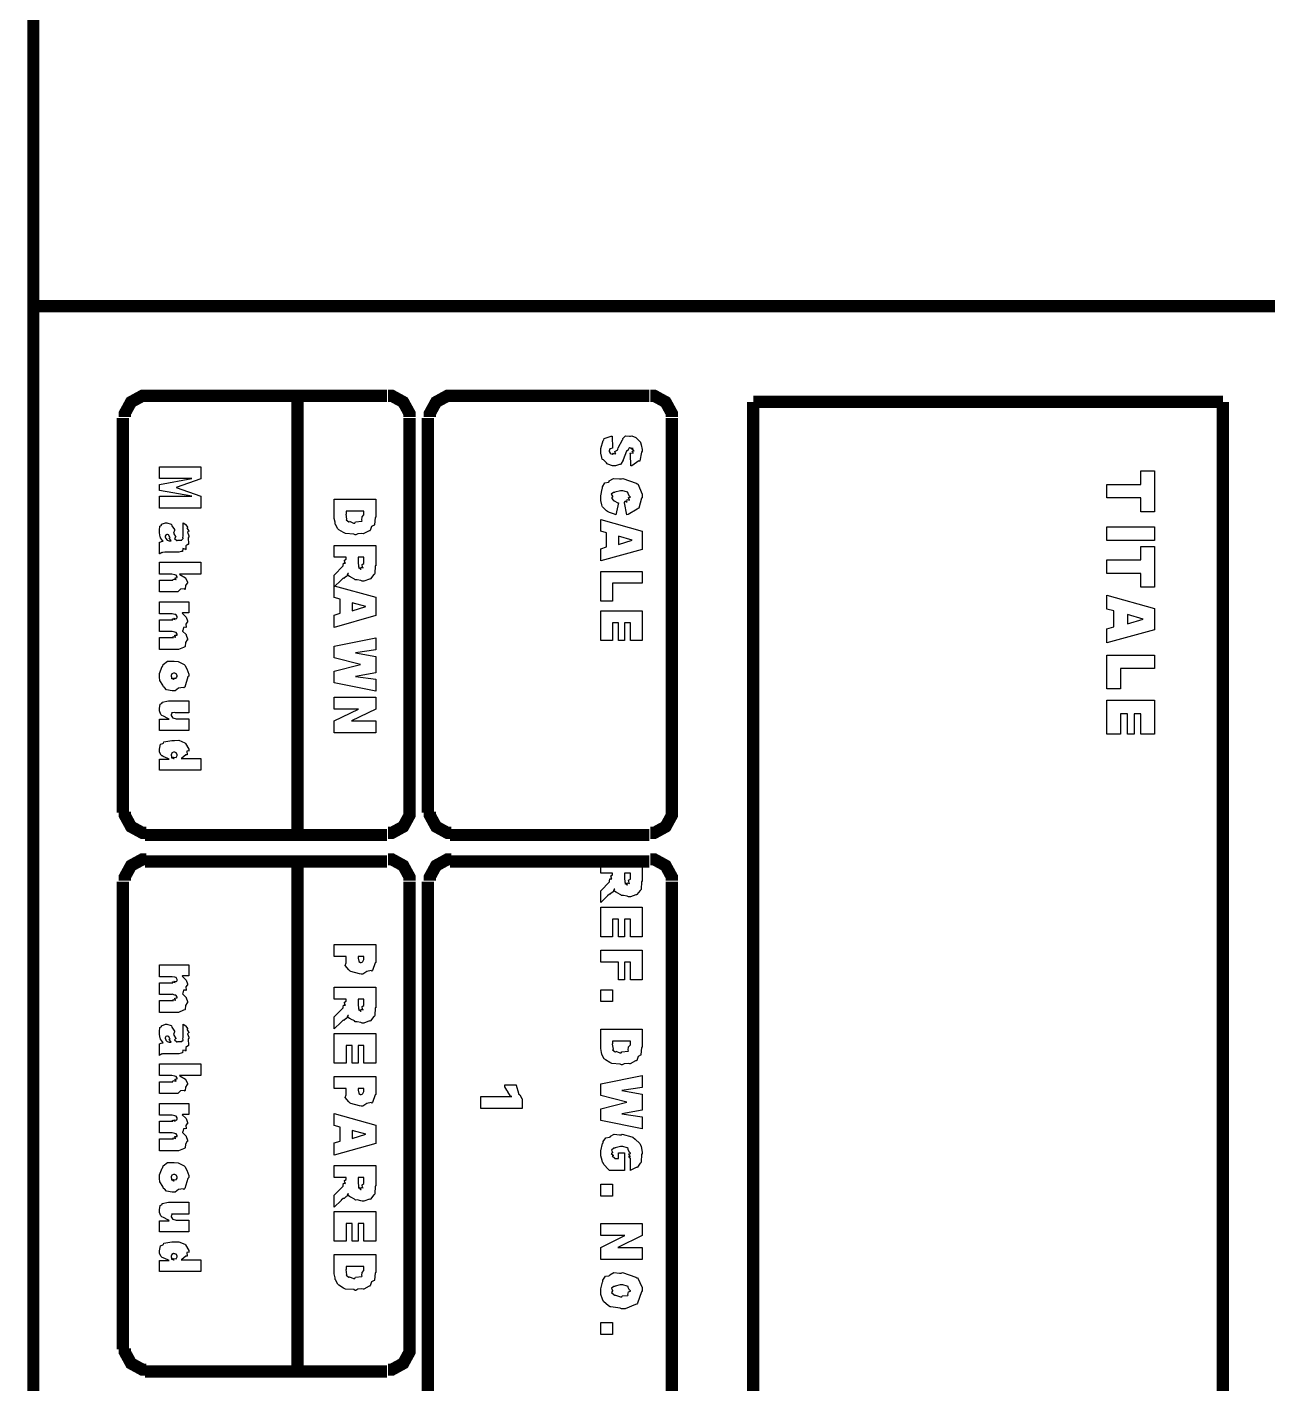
# Model space of a CAD drawing. Extents: x 0 to 11.7, y 0 to 16.5.
# Drawn here: x 0.387 to 1.403, y 1.688 to 2.801 of the extents above; entities that cross this region are included whole.
import ezdxf

# ---------------------------------------------------------------- set-up
doc = ezdxf.new("R2010")
doc.units = 0
doc.layers.get('0').update_dxf_attribs({"linetype": 'CONTINUOUS'})

msp = doc.modelspace()

# ---------------------------------------------------------------- linework, layer by layer
at = {"color": 0, "const_width": 0.01}
msp.add_lwpolyline([(11.4117, 0.295), (11.4117, 16.145), (0.3917, 16.145), (0.3917, 0.295), (11.4117, 0.295)], close=True, dxfattribs=at)
for points in [[(0.3917, 2.5717), (11.4117, 2.5717)], [(0.4842, 2.4983), (0.4811, 2.4983), (0.4718, 2.4932), (0.4667, 2.4839), (0.4667, 2.4809)], [(0.6816, 2.4983), (0.4833, 2.4983)], [(0.6083, 2.1383), (0.6083, 2.4983)], [(0.7, 2.4809), (0.7, 2.4839), (0.6949, 2.4932), (0.6856, 2.4983), (0.6825, 2.4983)], [(0.7342, 2.4983), (0.7311, 2.4983), (0.7218, 2.4932), (0.7167, 2.4839), (0.7167, 2.4809)], [(0.8966, 2.4983), (0.7333, 2.4983)], [(0.915, 2.4809), (0.915, 2.4839), (0.9099, 2.4932), (0.9006, 2.4983), (0.8975, 2.4983)], [(0.9817, 0.3683), (0.9817, 2.4933)], [(1.3666, 2.4933), (0.9817, 2.4933)], [(1.3666, 0.3683), (1.3666, 2.4933)], [(0.465, 2.1567), (0.465, 2.48)], [(0.7, 2.1567), (0.7, 2.48)], [(0.715, 2.1567), (0.715, 2.48)], [(0.915, 2.1567), (0.915, 2.48)], [(0.4667, 2.1575), (0.4667, 2.1544), (0.4718, 2.1451), (0.4811, 2.14), (0.4842, 2.14)], [(0.6825, 2.14), (0.6856, 2.14), (0.6949, 2.1451), (0.7, 2.1544), (0.7, 2.1575)], [(0.7167, 2.1575), (0.7167, 2.1544), (0.7218, 2.1451), (0.7311, 2.14), (0.7342, 2.14)], [(0.8975, 2.14), (0.9006, 2.14), (0.9099, 2.1451), (0.915, 2.1544), (0.915, 2.1575)], [(0.6816, 2.1383), (0.4833, 2.1383)], [(0.8966, 2.1383), (0.7333, 2.1383)], [(0.4842, 2.1183), (0.4811, 2.1183), (0.4718, 2.1132), (0.4667, 2.1039), (0.4667, 2.1009)], [(0.6816, 2.1166), (0.4833, 2.1166)], [(0.6083, 1.6984), (0.6083, 2.1166)], [(0.7, 2.1009), (0.7, 2.1039), (0.6949, 2.1132), (0.6856, 2.1183), (0.6825, 2.1183)], [(0.7342, 2.1183), (0.7311, 2.1183), (0.7218, 2.1132), (0.7167, 2.1039), (0.7167, 2.1009)], [(0.8966, 2.1166), (0.7333, 2.1166)], [(0.915, 2.1009), (0.915, 2.1039), (0.9099, 2.1132), (0.9006, 2.1183), (0.8975, 2.1183)], [(0.465, 1.7167), (0.465, 2.1)], [(0.7, 1.7167), (0.7, 2.1)], [(0.715, 0.9283), (0.715, 2.1)], [(0.915, 0.9283), (0.915, 2.1)], [(0.4667, 1.7175), (0.4667, 1.7144), (0.4718, 1.7051), (0.4811, 1.7), (0.4842, 1.7)], [(0.6825, 1.7), (0.6856, 1.7), (0.6949, 1.7051), (0.7, 1.7144), (0.7, 1.7175)], [(0.6816, 1.6984), (0.4833, 1.6984)]]:
    msp.add_lwpolyline(points, dxfattribs=at)
at = {"color": 0}
for points in [[(0.866, 2.4652), (0.8664, 2.4555), (0.866, 2.4555), (0.8646, 2.4549), (0.8645, 2.4548), (0.8643, 2.4548), (0.8636, 2.4532), (0.8636, 2.4526), (0.8636, 2.4526), (0.8644, 2.4512), (0.8645, 2.4511), (0.8645, 2.4511), (0.8663, 2.4505), (0.8669, 2.4505), (0.8668, 2.4506), (0.8666, 2.4513), (0.8689, 2.4508), (0.869, 2.4509), (0.8688, 2.4511), (0.8684, 2.4526), (0.8707, 2.454), (0.8708, 2.4546), (0.871, 2.4557), (0.8745, 2.4622), (0.8749, 2.4626), (0.8749, 2.4634), (0.8771, 2.4656), (0.8802, 2.4652), (0.8812, 2.4652), (0.8812, 2.4652), (0.8822, 2.4656), (0.8854, 2.4641), (0.8857, 2.4639), (0.8857, 2.4639), (0.8892, 2.4604), (0.8894, 2.46), (0.8894, 2.46), (0.8898, 2.4582), (0.8907, 2.4542), (0.8907, 2.4529), (0.8902, 2.4522), (0.8889, 2.4449), (0.8886, 2.4444), (0.8879, 2.4449), (0.8823, 2.441), (0.8814, 2.4409), (0.881, 2.4505), (0.8809, 2.4506), (0.8811, 2.4516), (0.8832, 2.4514), (0.8834, 2.4516), (0.8831, 2.4517), (0.8824, 2.4529), (0.8842, 2.4532), (0.8842, 2.4533), (0.8837, 2.4535), (0.8823, 2.4546), (0.8834, 2.455), (0.8834, 2.455), (0.8828, 2.4551), (0.8811, 2.4555), (0.8818, 2.4555), (0.8818, 2.4555), (0.8815, 2.4555), (0.8804, 2.4557), (0.8803, 2.4557), (0.8801, 2.4557), (0.8793, 2.4541), (0.8792, 2.4537), (0.8779, 2.453), (0.8752, 2.4459), (0.8751, 2.4455), (0.8751, 2.4455), (0.8731, 2.4422), (0.8727, 2.442), (0.8722, 2.4419), (0.8689, 2.4409), (0.8677, 2.4409), (0.8663, 2.441), (0.8625, 2.4422), (0.8621, 2.4424), (0.8615, 2.4434), (0.859, 2.4458), (0.8581, 2.4461), (0.858, 2.4463), (0.8576, 2.4476), (0.8567, 2.4514), (0.8567, 2.4526), (0.8567, 2.455), (0.8588, 2.4617), (0.8593, 2.4622), (0.8595, 2.4633), (0.8653, 2.4652), (0.866, 2.4652)], [(0.5291, 2.4402), (0.5291, 2.4302), (0.5087, 2.4231), (0.5291, 2.4159), (0.5291, 2.4061), (0.495, 2.4061), (0.495, 2.4159), (0.5215, 2.4159), (0.495, 2.4207), (0.495, 2.4257), (0.5215, 2.4304), (0.495, 2.4304), (0.495, 2.4402), (0.5291, 2.4402)], [(1.3105, 2.4367), (1.3105, 2.4033), (1.2994, 2.4033), (1.2994, 2.4146), (1.2716, 2.4146), (1.2716, 2.4256), (1.2994, 2.4256), (1.2994, 2.4367), (1.3105, 2.4367)], [(0.8712, 2.4105), (0.8692, 2.4008), (0.8679, 2.4013), (0.8639, 2.4027), (0.8627, 2.4032), (0.8623, 2.4034), (0.8614, 2.404), (0.8582, 2.4073), (0.858, 2.4077), (0.8577, 2.4089), (0.8568, 2.4124), (0.8567, 2.414), (0.8567, 2.4144), (0.8567, 2.4164), (0.858, 2.4219), (0.8582, 2.4225), (0.8583, 2.4236), (0.8601, 2.4269), (0.863, 2.4275), (0.8636, 2.4279), (0.8637, 2.4286), (0.8672, 2.4304), (0.8722, 2.4301), (0.8738, 2.4301), (0.8749, 2.4305), (0.8857, 2.4268), (0.8864, 2.4262), (0.887, 2.4262), (0.8907, 2.4176), (0.8907, 2.4146), (0.8902, 2.4143), (0.888, 2.4063), (0.8875, 2.4058), (0.8867, 2.4053), (0.8792, 2.4011), (0.8781, 2.4008), (0.8762, 2.4105), (0.8761, 2.4109), (0.8768, 2.4123), (0.8783, 2.4112), (0.8784, 2.4112), (0.8782, 2.4116), (0.8785, 2.4133), (0.8802, 2.4128), (0.8803, 2.4129), (0.88, 2.4133), (0.8796, 2.4149), (0.881, 2.4151), (0.881, 2.4151), (0.8804, 2.4158), (0.8791, 2.4182), (0.879, 2.4191), (0.8788, 2.4192), (0.8779, 2.4195), (0.8748, 2.4203), (0.8738, 2.4203), (0.8728, 2.4204), (0.8682, 2.4192), (0.8679, 2.419), (0.8673, 2.419), (0.8654, 2.4177), (0.8664, 2.4161), (0.8664, 2.4155), (0.8663, 2.4156), (0.8655, 2.4143), (0.8673, 2.4125), (0.8675, 2.4123), (0.8675, 2.4123), (0.8677, 2.4123), (0.8708, 2.4106), (0.8712, 2.4105)], [(0.6724, 2.4136), (0.6724, 2.3988), (0.6719, 2.3986), (0.6713, 2.3925), (0.6711, 2.3921), (0.671, 2.3923), (0.6689, 2.3911), (0.6679, 2.3879), (0.6674, 2.3875), (0.667, 2.3875), (0.6625, 2.3853), (0.662, 2.3851), (0.661, 2.3854), (0.6576, 2.3852), (0.656, 2.3843), (0.6555, 2.3843), (0.6544, 2.3848), (0.6476, 2.3854), (0.647, 2.3856), (0.6458, 2.3862), (0.6422, 2.3885), (0.6418, 2.3888), (0.6412, 2.3893), (0.6393, 2.3928), (0.6392, 2.3932), (0.6391, 2.3946), (0.6383, 2.3978), (0.6383, 2.3988), (0.6383, 2.4136), (0.6724, 2.4136)], [(0.6627, 2.4038), (0.6481, 2.4038), (0.6481, 2.4014), (0.6479, 2.4014), (0.6485, 2.3971), (0.6485, 2.3969), (0.6485, 2.3969), (0.6481, 2.3967), (0.6503, 2.395), (0.6505, 2.3949), (0.6505, 2.3949), (0.6509, 2.3955), (0.6542, 2.394), (0.6553, 2.394), (0.6558, 2.3949), (0.6609, 2.3955), (0.6611, 2.3958), (0.6609, 2.3964), (0.6612, 2.399), (0.6627, 2.4007), (0.6627, 2.4012), (0.6627, 2.4038)], [(0.5145, 2.3845), (0.5145, 2.3943), (0.5145, 2.3943), (0.5168, 2.3929), (0.5169, 2.3927), (0.5169, 2.3927), (0.5167, 2.3925), (0.5182, 2.3906), (0.5182, 2.3904), (0.5182, 2.3904), (0.5176, 2.39), (0.5191, 2.3874), (0.5191, 2.3871), (0.519, 2.3872), (0.518, 2.3864), (0.5193, 2.3835), (0.5193, 2.3825), (0.5186, 2.3822), (0.5188, 2.3767), (0.5187, 2.3763), (0.5183, 2.3764), (0.5167, 2.3752), (0.5168, 2.3724), (0.5165, 2.3721), (0.5162, 2.3725), (0.5143, 2.373), (0.514, 2.3707), (0.5137, 2.3706), (0.513, 2.3706), (0.5109, 2.37), (0.5102, 2.37), (0.5, 2.37), (0.4994, 2.3701), (0.4976, 2.3698), (0.4974, 2.3697), (0.4971, 2.3698), (0.4953, 2.3688), (0.495, 2.3687), (0.495, 2.378), (0.4951, 2.3782), (0.4965, 2.3786), (0.4965, 2.3786), (0.4965, 2.3788), (0.4979, 2.3791), (0.498, 2.3791), (0.4976, 2.3798), (0.496, 2.3819), (0.4959, 2.3821), (0.4957, 2.3827), (0.495, 2.3859), (0.495, 2.3869), (0.495, 2.3881), (0.4954, 2.3915), (0.4965, 2.3921), (0.4967, 2.3923), (0.4969, 2.393), (0.5001, 2.3943), (0.5011, 2.3943), (0.5011, 2.3943), (0.5048, 2.393), (0.505, 2.3927), (0.505, 2.3927), (0.5051, 2.3917), (0.5073, 2.3886), (0.5074, 2.388), (0.5073, 2.388), (0.5066, 2.3858), (0.5085, 2.3825), (0.5085, 2.3823), (0.5082, 2.3823), (0.5073, 2.3813), (0.5094, 2.3798), (0.5095, 2.3795), (0.51, 2.38), (0.5133, 2.3799), (0.5135, 2.3799), (0.5134, 2.3802), (0.5145, 2.3812), (0.5145, 2.3815), (0.5143, 2.3818), (0.5145, 2.3836), (0.5145, 2.3836), (0.5145, 2.3837), (0.5145, 2.3843), (0.5145, 2.3845)], [(0.8614, 2.3744), (0.8614, 2.3859), (0.8567, 2.3872), (0.8567, 2.397), (0.8907, 2.3874), (0.8907, 2.3724), (0.8567, 2.3629), (0.8567, 2.3729), (0.8614, 2.3744)], [(0.5048, 2.3795), (0.5043, 2.3799), (0.5031, 2.3815), (0.5039, 2.3819), (0.5039, 2.3819), (0.5035, 2.3822), (0.5029, 2.384), (0.5028, 2.3841), (0.5025, 2.3842), (0.5018, 2.3845), (0.5015, 2.3845), (0.5012, 2.3846), (0.5003, 2.3842), (0.5002, 2.3841), (0.5002, 2.3841), (0.4998, 2.3831), (0.4998, 2.3828), (0.4998, 2.3828), (0.5002, 2.3813), (0.5002, 2.3812), (0.5002, 2.3812), (0.5014, 2.38), (0.5015, 2.3799), (0.5015, 2.3799), (0.5031, 2.3795), (0.5037, 2.3795), (0.5048, 2.3795)], [(0.8712, 2.3764), (0.8825, 2.38), (0.8712, 2.3831), (0.8712, 2.3764)], [(1.3105, 2.3909), (1.3105, 2.3798), (1.2716, 2.3798), (1.2716, 2.3909), (1.3105, 2.3909)], [(0.6383, 2.3757), (0.6724, 2.3757), (0.6724, 2.359), (0.6719, 2.3589), (0.6715, 2.3525), (0.6713, 2.3521), (0.6708, 2.3517), (0.6681, 2.3482), (0.6676, 2.3479), (0.6671, 2.3481), (0.6627, 2.3464), (0.6611, 2.3464), (0.6602, 2.3468), (0.657, 2.3475), (0.6558, 2.3474), (0.6555, 2.3475), (0.6548, 2.3481), (0.6519, 2.3497), (0.6516, 2.3499), (0.6509, 2.3502), (0.649, 2.3515), (0.65, 2.3525), (0.6498, 2.3527), (0.6494, 2.3526), (0.6487, 2.3503), (0.6485, 2.3501), (0.6481, 2.3502), (0.6465, 2.3488), (0.6462, 2.3486), (0.6457, 2.3487), (0.6441, 2.3472), (0.644, 2.3471), (0.6383, 2.3416), (0.6383, 2.3514), (0.6457, 2.3588), (0.6456, 2.3593), (0.6459, 2.3612), (0.6474, 2.3611), (0.6475, 2.3612), (0.6471, 2.3616), (0.6468, 2.3635), (0.6481, 2.3644), (0.6481, 2.3646), (0.6481, 2.3659), (0.6383, 2.3659), (0.6383, 2.3757)], [(1.3105, 2.3749), (1.3105, 2.3415), (1.2994, 2.3415), (1.2994, 2.3527), (1.2716, 2.3527), (1.2716, 2.3638), (1.2994, 2.3638), (1.2994, 2.3749), (1.3105, 2.3749)], [(0.5291, 2.3618), (0.5291, 2.3521), (0.5115, 2.3521), (0.5119, 2.3518), (0.5163, 2.3491), (0.5165, 2.3488), (0.5165, 2.3488), (0.518, 2.3457), (0.518, 2.3447), (0.5177, 2.3447), (0.5163, 2.3427), (0.5162, 2.3398), (0.5158, 2.3395), (0.5153, 2.34), (0.5123, 2.3397), (0.5101, 2.3375), (0.5093, 2.3375), (0.495, 2.3375), (0.495, 2.3471), (0.5061, 2.3471), (0.506, 2.3471), (0.5063, 2.348), (0.5086, 2.3476), (0.5087, 2.3477), (0.5084, 2.3479), (0.5077, 2.3491), (0.5095, 2.3494), (0.5095, 2.3494), (0.5095, 2.3499), (0.5087, 2.3513), (0.5085, 2.3514), (0.5077, 2.3516), (0.5053, 2.3521), (0.5049, 2.3521), (0.5048, 2.3521), (0.495, 2.3521), (0.495, 2.3618), (0.5291, 2.3618)], [(0.6579, 2.3659), (0.6579, 2.3614), (0.6579, 2.3614), (0.6581, 2.3589), (0.6581, 2.3586), (0.6581, 2.3586), (0.6587, 2.3569), (0.6587, 2.3568), (0.6587, 2.357), (0.6586, 2.3576), (0.6599, 2.3562), (0.6603, 2.3562), (0.6601, 2.3565), (0.6603, 2.3578), (0.6619, 2.3572), (0.662, 2.3573), (0.6616, 2.3578), (0.6613, 2.36), (0.6627, 2.3609), (0.6627, 2.3612), (0.6627, 2.3659), (0.6579, 2.3659)], [(0.8907, 2.3543), (0.8907, 2.3446), (0.8664, 2.3446), (0.8664, 2.33), (0.8567, 2.33), (0.8567, 2.3543), (0.8907, 2.3543)], [(0.6431, 2.32), (0.6431, 2.3315), (0.6383, 2.3329), (0.6383, 2.3426), (0.6724, 2.3331), (0.6724, 2.3181), (0.6383, 2.3085), (0.6383, 2.3185), (0.6431, 2.32)], [(0.5193, 2.3294), (0.5193, 2.3203), (0.5139, 2.3203), (0.5138, 2.32), (0.5168, 2.3171), (0.5169, 2.3168), (0.5169, 2.3168), (0.518, 2.3137), (0.518, 2.3127), (0.5178, 2.3127), (0.5166, 2.3111), (0.5171, 2.3086), (0.5169, 2.3083), (0.5167, 2.3086), (0.5148, 2.3084), (0.5143, 2.3059), (0.5139, 2.3057), (0.5139, 2.3054), (0.517, 2.3025), (0.5171, 2.3022), (0.5171, 2.3022), (0.518, 2.2992), (0.518, 2.2981), (0.5177, 2.2982), (0.5163, 2.296), (0.5162, 2.2928), (0.5158, 2.2925), (0.5149, 2.2921), (0.5106, 2.2903), (0.5091, 2.2903), (0.495, 2.2903), (0.495, 2.3001), (0.5065, 2.3001), (0.5064, 2.3002), (0.5062, 2.301), (0.5084, 2.3005), (0.5085, 2.3005), (0.5081, 2.3007), (0.5076, 2.302), (0.5095, 2.3022), (0.5095, 2.3022), (0.5095, 2.3028), (0.5087, 2.3043), (0.5085, 2.3044), (0.5078, 2.3046), (0.5056, 2.3052), (0.5055, 2.3051), (0.5054, 2.3051), (0.495, 2.3051), (0.495, 2.3146), (0.5061, 2.3146), (0.506, 2.3147), (0.5059, 2.3154), (0.5079, 2.3148), (0.508, 2.3148), (0.5078, 2.315), (0.507, 2.3159), (0.5091, 2.3156), (0.5091, 2.3157), (0.5092, 2.316), (0.5095, 2.3166), (0.5095, 2.3168), (0.5095, 2.3173), (0.5087, 2.3188), (0.5085, 2.319), (0.5078, 2.3191), (0.5055, 2.3196), (0.5053, 2.3196), (0.5052, 2.3196), (0.495, 2.3196), (0.495, 2.3294), (0.5193, 2.3294)], [(0.6529, 2.322), (0.6642, 2.3257), (0.6529, 2.3287), (0.6529, 2.322)], [(1.2773, 2.3089), (1.2773, 2.3219), (1.2716, 2.3235), (1.2716, 2.3348), (1.3105, 2.3239), (1.3105, 2.3065), (1.2716, 2.2959), (1.2716, 2.3072), (1.2773, 2.3089)], [(0.8907, 2.3219), (0.8907, 2.2976), (0.881, 2.2976), (0.881, 2.3121), (0.8762, 2.3121), (0.8762, 2.2976), (0.8712, 2.2976), (0.8712, 2.3121), (0.8664, 2.3121), (0.8664, 2.2976), (0.8567, 2.2976), (0.8567, 2.3219), (0.8907, 2.3219)], [(1.2884, 2.3113), (1.3012, 2.3152), (1.2884, 2.3189), (1.2884, 2.3113)], [(0.6724, 2.3), (0.6724, 2.29), (0.6557, 2.2876), (0.6724, 2.2846), (0.6724, 2.2713), (0.6557, 2.2683), (0.6724, 2.2659), (0.6724, 2.2561), (0.6383, 2.2631), (0.6383, 2.2726), (0.6598, 2.2781), (0.6383, 2.2835), (0.6383, 2.293), (0.6724, 2.3)], [(0.5072, 2.2807), (0.5072, 2.2807), (0.5104, 2.2805), (0.5153, 2.278), (0.5158, 2.2775), (0.5158, 2.2775), (0.5176, 2.2745), (0.5193, 2.2701), (0.5193, 2.2686), (0.5184, 2.2678), (0.5159, 2.2594), (0.5152, 2.2588), (0.5144, 2.2593), (0.5108, 2.2586), (0.5081, 2.2564), (0.5072, 2.2564), (0.5056, 2.2565), (0.5009, 2.2574), (0.4991, 2.2591), (0.4985, 2.2597), (0.4978, 2.261), (0.4954, 2.2649), (0.495, 2.2677), (0.495, 2.2686), (0.495, 2.2706), (0.4974, 2.2763), (0.4978, 2.2768), (0.4982, 2.278), (0.5016, 2.2809), (0.5058, 2.2807), (0.5072, 2.2807)], [(1.3105, 2.2858), (1.3105, 2.2747), (1.2827, 2.2747), (1.2827, 2.258), (1.2716, 2.258), (1.2716, 2.2858), (1.3105, 2.2858)], [(0.5072, 2.2709), (0.5067, 2.271), (0.5053, 2.2704), (0.5052, 2.2703), (0.5051, 2.2703), (0.5048, 2.269), (0.5048, 2.2686), (0.5048, 2.2686), (0.5052, 2.2669), (0.5052, 2.2668), (0.5052, 2.2669), (0.5048, 2.2668), (0.5066, 2.2659), (0.5072, 2.2659), (0.507, 2.2661), (0.5067, 2.2669), (0.5088, 2.2667), (0.5089, 2.2668), (0.509, 2.2673), (0.5095, 2.2681), (0.5095, 2.2683), (0.5095, 2.2688), (0.509, 2.2702), (0.5089, 2.2703), (0.5088, 2.2705), (0.5076, 2.2709), (0.5072, 2.2709)], [(0.495, 2.224), (0.495, 2.2331), (0.503, 2.2331), (0.5019, 2.2338), (0.4983, 2.2356), (0.4971, 2.2363), (0.4967, 2.2365), (0.4963, 2.2371), (0.495, 2.24), (0.495, 2.2409), (0.495, 2.2421), (0.4956, 2.2456), (0.4969, 2.246), (0.4972, 2.2463), (0.4974, 2.2472), (0.5024, 2.2483), (0.5041, 2.2483), (0.5193, 2.2483), (0.5193, 2.2385), (0.5082, 2.2385), (0.5074, 2.2386), (0.5049, 2.2385), (0.5054, 2.2381), (0.5054, 2.2381), (0.5053, 2.2381), (0.5048, 2.2368), (0.5048, 2.2363), (0.5048, 2.2363), (0.5057, 2.2345), (0.5059, 2.2344), (0.5059, 2.2344), (0.506, 2.2344), (0.5087, 2.2335), (0.5095, 2.2335), (0.5193, 2.2335), (0.5193, 2.224), (0.495, 2.224)], [(0.6724, 2.2513), (0.6724, 2.2415), (0.6525, 2.2318), (0.6724, 2.2318), (0.6724, 2.222), (0.6383, 2.222), (0.6383, 2.2318), (0.6581, 2.2415), (0.6383, 2.2415), (0.6383, 2.2513), (0.6724, 2.2513)], [(1.3105, 2.2487), (1.3105, 2.2209), (1.2994, 2.2209), (1.2994, 2.2376), (1.2938, 2.2376), (1.2938, 2.2209), (1.2884, 2.2209), (1.2884, 2.2376), (1.2827, 2.2376), (1.2827, 2.2209), (1.2716, 2.2209), (1.2716, 2.2487), (1.3105, 2.2487)], [(0.5291, 2.1915), (0.495, 2.1915), (0.495, 2.2004), (0.503, 2.2004), (0.5019, 2.2011), (0.4982, 2.2027), (0.4972, 2.2031), (0.497, 2.2032), (0.4965, 2.2038), (0.495, 2.2063), (0.495, 2.2071), (0.495, 2.2085), (0.4959, 2.2126), (0.4979, 2.2133), (0.4985, 2.2136), (0.4988, 2.2146), (0.5053, 2.2158), (0.5074, 2.2158), (0.5074, 2.2158), (0.511, 2.2159), (0.5158, 2.2139), (0.5163, 2.2134), (0.5163, 2.2134), (0.5193, 2.2087), (0.5193, 2.2071), (0.5191, 2.2074), (0.5176, 2.2071), (0.5179, 2.2041), (0.5176, 2.2039), (0.5166, 2.2039), (0.5133, 2.2013), (0.5128, 2.2011), (0.5291, 2.2011), (0.5291, 2.1915)], [(0.5072, 2.2011), (0.507, 2.2012), (0.5067, 2.202), (0.5088, 2.2018), (0.5089, 2.2019), (0.509, 2.2024), (0.5095, 2.2034), (0.5095, 2.2037), (0.5095, 2.2041), (0.509, 2.2053), (0.5089, 2.2054), (0.5088, 2.2056), (0.5076, 2.2061), (0.5072, 2.2061), (0.5067, 2.2061), (0.5053, 2.2055), (0.5052, 2.2054), (0.5051, 2.2054), (0.5048, 2.2041), (0.5048, 2.2037), (0.5048, 2.2037), (0.5052, 2.202), (0.5052, 2.2019), (0.5052, 2.202), (0.5048, 2.2019), (0.5066, 2.2011), (0.5072, 2.2011)], [(0.8567, 2.1169), (0.8907, 2.1169), (0.8907, 2.1002), (0.8902, 2.1001), (0.8899, 2.0937), (0.8896, 2.0933), (0.8891, 2.0929), (0.8864, 2.0894), (0.886, 2.0891), (0.8854, 2.0893), (0.881, 2.0876), (0.8794, 2.0876), (0.8785, 2.0881), (0.8753, 2.0887), (0.8741, 2.0886), (0.8738, 2.0887), (0.8732, 2.0893), (0.8702, 2.0909), (0.8699, 2.0911), (0.8692, 2.0914), (0.8673, 2.0927), (0.8683, 2.0938), (0.8682, 2.0939), (0.8677, 2.0938), (0.867, 2.0915), (0.8669, 2.0913), (0.8664, 2.0914), (0.8648, 2.09), (0.8645, 2.0898), (0.864, 2.0899), (0.8624, 2.0884), (0.8623, 2.0883), (0.8567, 2.0829), (0.8567, 2.0926), (0.864, 2.1), (0.8639, 2.1005), (0.8642, 2.1024), (0.8657, 2.1023), (0.8658, 2.1024), (0.8655, 2.1028), (0.8651, 2.1047), (0.8664, 2.1056), (0.8664, 2.1059), (0.8664, 2.1071), (0.8567, 2.1071), (0.8567, 2.1169)], [(0.8762, 2.1071), (0.8762, 2.1026), (0.8762, 2.1026), (0.8764, 2.1002), (0.8764, 2.0998), (0.8764, 2.0998), (0.877, 2.0981), (0.8771, 2.098), (0.877, 2.0982), (0.877, 2.0988), (0.8782, 2.0974), (0.8786, 2.0974), (0.8784, 2.0977), (0.8786, 2.099), (0.8803, 2.0984), (0.8803, 2.0985), (0.8799, 2.099), (0.8796, 2.1012), (0.881, 2.1021), (0.881, 2.1024), (0.881, 2.1071), (0.8762, 2.1071)], [(0.8907, 2.079), (0.8907, 2.0547), (0.881, 2.0547), (0.881, 2.0693), (0.8762, 2.0693), (0.8762, 2.0547), (0.8712, 2.0547), (0.8712, 2.0693), (0.8664, 2.0693), (0.8664, 2.0547), (0.8567, 2.0547), (0.8567, 2.079), (0.8907, 2.079)], [(0.6724, 2.0486), (0.6724, 2.0338), (0.6719, 2.0335), (0.6697, 2.0271), (0.6692, 2.0266), (0.6686, 2.0271), (0.6651, 2.0265), (0.6617, 2.0242), (0.6605, 2.0242), (0.6589, 2.0244), (0.6519, 2.0263), (0.6514, 2.0266), (0.6502, 2.0277), (0.6473, 2.0314), (0.6481, 2.0335), (0.6481, 2.0342), (0.6481, 2.0388), (0.6383, 2.0388), (0.6383, 2.0486), (0.6724, 2.0486)], [(0.6579, 2.0388), (0.6579, 2.0373), (0.6579, 2.0373), (0.6584, 2.0348), (0.6585, 2.0347), (0.6585, 2.0347), (0.6598, 2.0338), (0.6603, 2.0338), (0.6603, 2.0338), (0.6617, 2.0343), (0.6618, 2.0344), (0.6617, 2.0346), (0.6627, 2.0363), (0.6627, 2.0368), (0.6627, 2.0388), (0.6579, 2.0388)], [(0.8907, 2.0439), (0.8907, 2.0196), (0.881, 2.0196), (0.881, 2.0341), (0.8762, 2.0341), (0.8762, 2.0196), (0.8712, 2.0196), (0.8712, 2.0341), (0.8567, 2.0341), (0.8567, 2.0439), (0.8907, 2.0439)], [(0.5193, 2.0319), (0.5193, 2.0228), (0.5139, 2.0228), (0.5138, 2.0225), (0.5168, 2.0196), (0.5169, 2.0193), (0.5169, 2.0193), (0.518, 2.0162), (0.518, 2.0152), (0.5178, 2.0152), (0.5166, 2.0137), (0.5171, 2.0111), (0.5169, 2.0109), (0.5167, 2.0111), (0.5148, 2.011), (0.5143, 2.0085), (0.5139, 2.0082), (0.5139, 2.008), (0.517, 2.005), (0.5171, 2.0048), (0.5171, 2.0048), (0.518, 2.0017), (0.518, 2.0006), (0.5177, 2.0007), (0.5163, 1.9985), (0.5162, 1.9953), (0.5158, 1.995), (0.5149, 1.9947), (0.5106, 1.9928), (0.5091, 1.9928), (0.495, 1.9928), (0.495, 2.0026), (0.5065, 2.0026), (0.5064, 2.0027), (0.5062, 2.0035), (0.5084, 2.003), (0.5085, 2.003), (0.5081, 2.0032), (0.5076, 2.0046), (0.5095, 2.0047), (0.5095, 2.0048), (0.5095, 2.0054), (0.5087, 2.0068), (0.5085, 2.0069), (0.5078, 2.0071), (0.5056, 2.0077), (0.5055, 2.0076), (0.5054, 2.0076), (0.495, 2.0076), (0.495, 2.0171), (0.5061, 2.0171), (0.506, 2.0173), (0.5059, 2.018), (0.5079, 2.0174), (0.508, 2.0174), (0.5078, 2.0175), (0.507, 2.0184), (0.5091, 2.0181), (0.5091, 2.0182), (0.5092, 2.0185), (0.5095, 2.0191), (0.5095, 2.0193), (0.5095, 2.0199), (0.5087, 2.0214), (0.5085, 2.0215), (0.5078, 2.0217), (0.5055, 2.0221), (0.5053, 2.0221), (0.5052, 2.0221), (0.495, 2.0221), (0.495, 2.0319), (0.5193, 2.0319)], [(0.6383, 2.0134), (0.6724, 2.0134), (0.6724, 1.9967), (0.6719, 1.9966), (0.6715, 1.9902), (0.6713, 1.9897), (0.6708, 1.9894), (0.6681, 1.9859), (0.6676, 1.9856), (0.6671, 1.9858), (0.6627, 1.9841), (0.6611, 1.9841), (0.6602, 1.9845), (0.657, 1.9852), (0.6558, 1.9851), (0.6555, 1.9852), (0.6548, 1.9858), (0.6519, 1.9874), (0.6516, 1.9876), (0.6509, 1.9878), (0.649, 1.9892), (0.65, 1.9902), (0.6498, 1.9904), (0.6494, 1.9903), (0.6487, 1.988), (0.6485, 1.9878), (0.6481, 1.9879), (0.6465, 1.9865), (0.6462, 1.9863), (0.6457, 1.9864), (0.6441, 1.9849), (0.644, 1.9848), (0.6383, 1.9793), (0.6383, 1.9891), (0.6457, 1.9965), (0.6456, 1.997), (0.6459, 1.9989), (0.6474, 1.9988), (0.6475, 1.9989), (0.6471, 1.9993), (0.6468, 2.0012), (0.6481, 2.0021), (0.6481, 2.0023), (0.6481, 2.0036), (0.6383, 2.0036), (0.6383, 2.0134)], [(0.6579, 2.0036), (0.6579, 1.9991), (0.6579, 1.9991), (0.6581, 1.9966), (0.6581, 1.9963), (0.6581, 1.9963), (0.6587, 1.9946), (0.6587, 1.9945), (0.6587, 1.9947), (0.6586, 1.9953), (0.6599, 1.9939), (0.6603, 1.9939), (0.6601, 1.9942), (0.6603, 1.9955), (0.6619, 1.9949), (0.662, 1.995), (0.6616, 1.9955), (0.6613, 1.9977), (0.6627, 1.9986), (0.6627, 1.9989), (0.6627, 2.0036), (0.6579, 2.0036)], [(0.8664, 2.0114), (0.8664, 2.0017), (0.8567, 2.0017), (0.8567, 2.0114), (0.8664, 2.0114)], [(0.5145, 1.9735), (0.5145, 1.9832), (0.5145, 1.9832), (0.5168, 1.9819), (0.5169, 1.9817), (0.5169, 1.9817), (0.5167, 1.9815), (0.5182, 1.9796), (0.5182, 1.9793), (0.5182, 1.9794), (0.5176, 1.979), (0.5191, 1.9764), (0.5191, 1.9761), (0.519, 1.9761), (0.518, 1.9754), (0.5193, 1.9725), (0.5193, 1.9715), (0.5186, 1.9711), (0.5188, 1.9656), (0.5187, 1.9652), (0.5183, 1.9654), (0.5167, 1.9641), (0.5168, 1.9614), (0.5165, 1.9611), (0.5162, 1.9615), (0.5143, 1.962), (0.514, 1.9597), (0.5137, 1.9596), (0.513, 1.9595), (0.5109, 1.9589), (0.5102, 1.9589), (0.5, 1.9589), (0.4994, 1.959), (0.4976, 1.9588), (0.4974, 1.9587), (0.4971, 1.9588), (0.4953, 1.9577), (0.495, 1.9576), (0.495, 1.967), (0.4951, 1.9672), (0.4965, 1.9676), (0.4965, 1.9676), (0.4965, 1.9677), (0.4979, 1.968), (0.498, 1.968), (0.4976, 1.9688), (0.496, 1.9709), (0.4959, 1.9711), (0.4957, 1.9717), (0.495, 1.9748), (0.495, 1.9759), (0.495, 1.9771), (0.4954, 1.9805), (0.4965, 1.9811), (0.4967, 1.9813), (0.4969, 1.9819), (0.5001, 1.9832), (0.5011, 1.9832), (0.5011, 1.9832), (0.5048, 1.982), (0.505, 1.9817), (0.505, 1.9817), (0.5051, 1.9807), (0.5073, 1.9775), (0.5074, 1.9769), (0.5073, 1.977), (0.5066, 1.9748), (0.5085, 1.9715), (0.5085, 1.9713), (0.5082, 1.9713), (0.5073, 1.9703), (0.5094, 1.9688), (0.5095, 1.9685), (0.51, 1.969), (0.5133, 1.9689), (0.5135, 1.9689), (0.5134, 1.9692), (0.5145, 1.9702), (0.5145, 1.9704), (0.5143, 1.9708), (0.5145, 1.9726), (0.5145, 1.9726), (0.5145, 1.9727), (0.5145, 1.9733), (0.5145, 1.9735)], [(0.5048, 1.9685), (0.5043, 1.9689), (0.5031, 1.9705), (0.5039, 1.9709), (0.5039, 1.9709), (0.5035, 1.9712), (0.5029, 1.973), (0.5028, 1.973), (0.5025, 1.9731), (0.5018, 1.9735), (0.5015, 1.9735), (0.5012, 1.9735), (0.5003, 1.9731), (0.5002, 1.973), (0.5002, 1.973), (0.4998, 1.9721), (0.4998, 1.9717), (0.4998, 1.9717), (0.5002, 1.9703), (0.5002, 1.9702), (0.5002, 1.9702), (0.5014, 1.969), (0.5015, 1.9689), (0.5015, 1.9689), (0.5031, 1.9685), (0.5037, 1.9685), (0.5048, 1.9685)], [(0.6724, 1.9755), (0.6724, 1.9512), (0.6627, 1.9512), (0.6627, 1.9658), (0.6579, 1.9658), (0.6579, 1.9512), (0.6529, 1.9512), (0.6529, 1.9658), (0.6481, 1.9658), (0.6481, 1.9512), (0.6383, 1.9512), (0.6383, 1.9755), (0.6724, 1.9755)], [(0.8907, 1.9791), (0.8907, 1.9644), (0.8902, 1.9641), (0.8896, 1.9581), (0.8894, 1.9576), (0.8893, 1.9578), (0.8873, 1.9567), (0.8862, 1.9534), (0.8857, 1.9531), (0.8853, 1.9531), (0.8809, 1.9508), (0.8803, 1.9507), (0.8793, 1.951), (0.8759, 1.9507), (0.8743, 1.9498), (0.8738, 1.9498), (0.8727, 1.9504), (0.8659, 1.9509), (0.8653, 1.9511), (0.8641, 1.9517), (0.8605, 1.954), (0.8601, 1.9544), (0.8595, 1.9549), (0.8576, 1.9583), (0.8575, 1.9587), (0.8574, 1.9601), (0.8567, 1.9633), (0.8567, 1.9644), (0.8567, 1.9791), (0.8907, 1.9791)], [(0.881, 1.9693), (0.8664, 1.9693), (0.8664, 1.967), (0.8662, 1.9669), (0.8668, 1.9626), (0.8669, 1.9624), (0.8668, 1.9625), (0.8664, 1.9622), (0.8686, 1.9606), (0.8688, 1.9604), (0.8688, 1.9604), (0.8692, 1.961), (0.8725, 1.9596), (0.8736, 1.9596), (0.8741, 1.9604), (0.8792, 1.961), (0.8794, 1.9613), (0.8792, 1.962), (0.8795, 1.9645), (0.881, 1.9662), (0.881, 1.9667), (0.881, 1.9693)], [(0.5291, 1.9508), (0.5291, 1.941), (0.5115, 1.941), (0.5119, 1.9408), (0.5163, 1.938), (0.5165, 1.9378), (0.5165, 1.9378), (0.518, 1.9347), (0.518, 1.9337), (0.5177, 1.9337), (0.5163, 1.9316), (0.5162, 1.9288), (0.5158, 1.9284), (0.5153, 1.9289), (0.5123, 1.9286), (0.5101, 1.9265), (0.5093, 1.9265), (0.495, 1.9265), (0.495, 1.936), (0.5061, 1.936), (0.506, 1.9361), (0.5063, 1.937), (0.5086, 1.9366), (0.5087, 1.9367), (0.5084, 1.9369), (0.5077, 1.9381), (0.5095, 1.9384), (0.5095, 1.9384), (0.5095, 1.9389), (0.5087, 1.9403), (0.5085, 1.9404), (0.5077, 1.9405), (0.5053, 1.941), (0.5049, 1.941), (0.5048, 1.941), (0.495, 1.941), (0.495, 1.9508), (0.5291, 1.9508)], [(0.6724, 1.9404), (0.6724, 1.9256), (0.6719, 1.9253), (0.6697, 1.9189), (0.6692, 1.9185), (0.6686, 1.9189), (0.6651, 1.9183), (0.6617, 1.9161), (0.6605, 1.9161), (0.6589, 1.9162), (0.6519, 1.9181), (0.6514, 1.9185), (0.6502, 1.9195), (0.6473, 1.9232), (0.6481, 1.9253), (0.6481, 1.9261), (0.6481, 1.9306), (0.6383, 1.9306), (0.6383, 1.9404), (0.6724, 1.9404)], [(0.8907, 1.9412), (0.8907, 1.9313), (0.874, 1.9289), (0.8907, 1.9258), (0.8907, 1.9126), (0.874, 1.9096), (0.8907, 1.9072), (0.8907, 1.8974), (0.8567, 1.9043), (0.8567, 1.9139), (0.8781, 1.9193), (0.8567, 1.9247), (0.8567, 1.9343), (0.8907, 1.9412)], [(0.6579, 1.9306), (0.6579, 1.9291), (0.6579, 1.9291), (0.6584, 1.9266), (0.6585, 1.9265), (0.6585, 1.9265), (0.6598, 1.9256), (0.6603, 1.9256), (0.6603, 1.9256), (0.6617, 1.9262), (0.6618, 1.9263), (0.6617, 1.9264), (0.6627, 1.9281), (0.6627, 1.9286), (0.6627, 1.9306), (0.6579, 1.9306)], [(0.7924, 1.914), (0.7584, 1.914), (0.7584, 1.9238), (0.784, 1.9238), (0.7829, 1.9242), (0.7807, 1.9278), (0.7805, 1.9281), (0.7798, 1.929), (0.7782, 1.9319), (0.778, 1.9332), (0.7779, 1.9335), (0.7874, 1.9335), (0.7875, 1.9332), (0.7892, 1.9266), (0.7894, 1.9262), (0.7894, 1.9262), (0.7904, 1.9254), (0.7922, 1.9223), (0.7924, 1.922), (0.7924, 1.914)], [(0.5193, 1.9183), (0.5193, 1.9092), (0.5139, 1.9092), (0.5138, 1.909), (0.5168, 1.9061), (0.5169, 1.9058), (0.5169, 1.9058), (0.518, 1.9027), (0.518, 1.9016), (0.5178, 1.9017), (0.5166, 1.9001), (0.5171, 1.8976), (0.5169, 1.8973), (0.5167, 1.8976), (0.5148, 1.8974), (0.5143, 1.8949), (0.5139, 1.8947), (0.5139, 1.8944), (0.517, 1.8915), (0.5171, 1.8912), (0.5171, 1.8912), (0.518, 1.8881), (0.518, 1.8871), (0.5177, 1.8872), (0.5163, 1.8849), (0.5162, 1.8818), (0.5158, 1.8815), (0.5149, 1.8811), (0.5106, 1.8793), (0.5091, 1.8793), (0.495, 1.8793), (0.495, 1.8891), (0.5065, 1.8891), (0.5064, 1.8892), (0.5062, 1.89), (0.5084, 1.8894), (0.5085, 1.8895), (0.5081, 1.8897), (0.5076, 1.891), (0.5095, 1.8912), (0.5095, 1.8912), (0.5095, 1.8918), (0.5087, 1.8933), (0.5085, 1.8934), (0.5078, 1.8936), (0.5056, 1.8942), (0.5055, 1.894), (0.5054, 1.894), (0.495, 1.894), (0.495, 1.9036), (0.5061, 1.9036), (0.506, 1.9037), (0.5059, 1.9044), (0.5079, 1.9038), (0.508, 1.9038), (0.5078, 1.904), (0.507, 1.9048), (0.5091, 1.9046), (0.5091, 1.9047), (0.5092, 1.9049), (0.5095, 1.9056), (0.5095, 1.9058), (0.5095, 1.9063), (0.5087, 1.9078), (0.5085, 1.9079), (0.5078, 1.9081), (0.5055, 1.9086), (0.5053, 1.9086), (0.5052, 1.9086), (0.495, 1.9086), (0.495, 1.9183), (0.5193, 1.9183)], [(0.6431, 1.8874), (0.6431, 1.8989), (0.6383, 1.9002), (0.6383, 1.91), (0.6724, 1.9004), (0.6724, 1.8855), (0.6383, 1.8759), (0.6383, 1.8859), (0.6431, 1.8874)], [(0.6529, 1.8894), (0.6642, 1.8931), (0.6529, 1.8961), (0.6529, 1.8894)], [(0.8712, 1.8778), (0.8762, 1.8778), (0.8762, 1.8633), (0.8638, 1.8633), (0.8627, 1.8644), (0.8595, 1.8678), (0.8585, 1.8697), (0.8582, 1.8702), (0.8579, 1.8715), (0.8569, 1.8752), (0.8567, 1.8768), (0.8567, 1.8774), (0.8567, 1.8795), (0.8583, 1.8853), (0.8586, 1.8859), (0.8588, 1.887), (0.861, 1.8901), (0.864, 1.8905), (0.8647, 1.8908), (0.8647, 1.8914), (0.8678, 1.893), (0.8722, 1.8926), (0.8736, 1.8926), (0.8742, 1.893), (0.8823, 1.8909), (0.8829, 1.8906), (0.8829, 1.8906), (0.885, 1.8889), (0.8887, 1.8854), (0.889, 1.8848), (0.889, 1.8848), (0.8898, 1.883), (0.8907, 1.8783), (0.8907, 1.8767), (0.8902, 1.8765), (0.8899, 1.87), (0.8896, 1.8696), (0.8891, 1.8692), (0.8868, 1.8659), (0.8864, 1.8657), (0.8859, 1.8658), (0.8815, 1.8634), (0.881, 1.8633), (0.881, 1.873), (0.8806, 1.8735), (0.8797, 1.875), (0.881, 1.8746), (0.881, 1.8746), (0.8805, 1.8751), (0.8797, 1.877), (0.881, 1.8773), (0.881, 1.8774), (0.8804, 1.878), (0.8792, 1.8804), (0.8793, 1.8812), (0.8792, 1.8813), (0.8783, 1.8817), (0.8749, 1.8828), (0.8738, 1.8828), (0.8729, 1.8829), (0.8685, 1.8817), (0.8682, 1.8815), (0.8675, 1.8815), (0.8655, 1.88), (0.8664, 1.8782), (0.8664, 1.8776), (0.8663, 1.8777), (0.8653, 1.8773), (0.8668, 1.8757), (0.8669, 1.8754), (0.8668, 1.8755), (0.8662, 1.8753), (0.8682, 1.8733), (0.8684, 1.873), (0.8712, 1.873), (0.8712, 1.8778)], [(0.5072, 1.8697), (0.5072, 1.8697), (0.5104, 1.8695), (0.5153, 1.867), (0.5158, 1.8664), (0.5158, 1.8664), (0.5176, 1.8635), (0.5193, 1.8591), (0.5193, 1.8575), (0.5184, 1.8568), (0.5159, 1.8484), (0.5152, 1.8478), (0.5144, 1.8482), (0.5108, 1.8476), (0.5081, 1.8454), (0.5072, 1.8454), (0.5056, 1.8455), (0.5009, 1.8464), (0.4991, 1.8481), (0.4985, 1.8486), (0.4978, 1.85), (0.4954, 1.8539), (0.495, 1.8567), (0.495, 1.8575), (0.495, 1.8596), (0.4974, 1.8652), (0.4978, 1.8658), (0.4982, 1.867), (0.5016, 1.8699), (0.5058, 1.8697), (0.5072, 1.8697)], [(0.5072, 1.8599), (0.5067, 1.86), (0.5053, 1.8594), (0.5052, 1.8593), (0.5051, 1.8593), (0.5048, 1.858), (0.5048, 1.8575), (0.5048, 1.8575), (0.5052, 1.8559), (0.5052, 1.8558), (0.5052, 1.8558), (0.5048, 1.8558), (0.5066, 1.8549), (0.5072, 1.8549), (0.507, 1.855), (0.5067, 1.8559), (0.5088, 1.8557), (0.5089, 1.8558), (0.509, 1.8562), (0.5095, 1.857), (0.5095, 1.8573), (0.5095, 1.8578), (0.509, 1.8592), (0.5089, 1.8593), (0.5088, 1.8595), (0.5076, 1.8599), (0.5072, 1.8599)], [(0.6383, 1.8674), (0.6724, 1.8674), (0.6724, 1.8506), (0.6719, 1.8505), (0.6715, 1.8441), (0.6713, 1.8437), (0.6708, 1.8433), (0.6681, 1.8398), (0.6676, 1.8396), (0.6671, 1.8397), (0.6627, 1.8381), (0.6611, 1.8381), (0.6602, 1.8385), (0.657, 1.8391), (0.6558, 1.839), (0.6555, 1.8391), (0.6548, 1.8397), (0.6519, 1.8413), (0.6516, 1.8415), (0.6509, 1.8418), (0.649, 1.8432), (0.65, 1.8442), (0.6498, 1.8443), (0.6494, 1.8442), (0.6487, 1.8419), (0.6485, 1.8417), (0.6481, 1.8418), (0.6465, 1.8404), (0.6462, 1.8402), (0.6457, 1.8403), (0.6441, 1.8388), (0.644, 1.8387), (0.6383, 1.8333), (0.6383, 1.843), (0.6457, 1.8504), (0.6456, 1.8509), (0.6459, 1.8528), (0.6474, 1.8527), (0.6475, 1.8528), (0.6471, 1.8533), (0.6468, 1.8551), (0.6481, 1.856), (0.6481, 1.8563), (0.6481, 1.8576), (0.6383, 1.8576), (0.6383, 1.8674)], [(0.6579, 1.8576), (0.6579, 1.853), (0.6579, 1.853), (0.6581, 1.8506), (0.6581, 1.8502), (0.6581, 1.8502), (0.6587, 1.8486), (0.6587, 1.8485), (0.6587, 1.8486), (0.6586, 1.8492), (0.6599, 1.8478), (0.6603, 1.8478), (0.6601, 1.8481), (0.6603, 1.8494), (0.6619, 1.8489), (0.662, 1.8489), (0.6616, 1.8494), (0.6613, 1.8516), (0.6627, 1.8525), (0.6627, 1.8528), (0.6627, 1.8576), (0.6579, 1.8576)], [(0.8664, 1.8521), (0.8664, 1.8423), (0.8567, 1.8423), (0.8567, 1.8521), (0.8664, 1.8521)], [(0.495, 1.8129), (0.495, 1.8221), (0.503, 1.8221), (0.5019, 1.8228), (0.4983, 1.8246), (0.4971, 1.8253), (0.4967, 1.8255), (0.4963, 1.8261), (0.495, 1.8289), (0.495, 1.8299), (0.495, 1.8311), (0.4956, 1.8345), (0.4969, 1.835), (0.4972, 1.8353), (0.4974, 1.8361), (0.5024, 1.8372), (0.5041, 1.8372), (0.5193, 1.8372), (0.5193, 1.8275), (0.5082, 1.8275), (0.5074, 1.8275), (0.5049, 1.8275), (0.5054, 1.827), (0.5054, 1.827), (0.5053, 1.827), (0.5048, 1.8257), (0.5048, 1.8253), (0.5048, 1.8253), (0.5057, 1.8235), (0.5059, 1.8234), (0.5059, 1.8234), (0.506, 1.8234), (0.5087, 1.8225), (0.5095, 1.8225), (0.5193, 1.8225), (0.5193, 1.8129), (0.495, 1.8129)], [(0.6724, 1.8295), (0.6724, 1.8052), (0.6627, 1.8052), (0.6627, 1.8197), (0.6579, 1.8197), (0.6579, 1.8052), (0.6529, 1.8052), (0.6529, 1.8197), (0.6481, 1.8197), (0.6481, 1.8052), (0.6383, 1.8052), (0.6383, 1.8295), (0.6724, 1.8295)], [(0.8907, 1.8197), (0.8907, 1.8099), (0.8708, 1.8002), (0.8907, 1.8002), (0.8907, 1.7904), (0.8567, 1.7904), (0.8567, 1.8002), (0.8764, 1.8099), (0.8567, 1.8099), (0.8567, 1.8197), (0.8907, 1.8197)], [(0.5291, 1.7805), (0.495, 1.7805), (0.495, 1.7894), (0.503, 1.7894), (0.5019, 1.79), (0.4982, 1.7917), (0.4972, 1.792), (0.497, 1.7922), (0.4965, 1.7928), (0.495, 1.7953), (0.495, 1.7961), (0.495, 1.7975), (0.4959, 1.8015), (0.4979, 1.8022), (0.4985, 1.8026), (0.4988, 1.8036), (0.5053, 1.8048), (0.5074, 1.8048), (0.5074, 1.8048), (0.511, 1.8049), (0.5158, 1.8029), (0.5163, 1.8024), (0.5163, 1.8024), (0.5193, 1.7977), (0.5193, 1.7961), (0.5191, 1.7963), (0.5176, 1.7961), (0.5179, 1.7931), (0.5176, 1.7929), (0.5166, 1.7929), (0.5133, 1.7902), (0.5128, 1.79), (0.5291, 1.79), (0.5291, 1.7805)], [(0.5072, 1.79), (0.507, 1.7901), (0.5067, 1.791), (0.5088, 1.7908), (0.5089, 1.7909), (0.509, 1.7914), (0.5095, 1.7924), (0.5095, 1.7926), (0.5095, 1.7931), (0.509, 1.7943), (0.5089, 1.7944), (0.5088, 1.7946), (0.5076, 1.795), (0.5072, 1.795), (0.5067, 1.7951), (0.5053, 1.7945), (0.5052, 1.7944), (0.5051, 1.7944), (0.5048, 1.7931), (0.5048, 1.7926), (0.5048, 1.7926), (0.5052, 1.791), (0.5052, 1.7909), (0.5052, 1.791), (0.5048, 1.7909), (0.5066, 1.79), (0.5072, 1.79)], [(0.6724, 1.7943), (0.6724, 1.7796), (0.6719, 1.7793), (0.6713, 1.7733), (0.6711, 1.7729), (0.671, 1.773), (0.6689, 1.7719), (0.6679, 1.7686), (0.6674, 1.7683), (0.667, 1.7683), (0.6625, 1.766), (0.662, 1.7659), (0.661, 1.7662), (0.6576, 1.7659), (0.656, 1.765), (0.6555, 1.765), (0.6544, 1.7656), (0.6476, 1.7661), (0.647, 1.7663), (0.6458, 1.7669), (0.6422, 1.7693), (0.6418, 1.7696), (0.6412, 1.7701), (0.6393, 1.7735), (0.6392, 1.7739), (0.6391, 1.7753), (0.6383, 1.7785), (0.6383, 1.7796), (0.6383, 1.7943), (0.6724, 1.7943)], [(0.6627, 1.7846), (0.6481, 1.7846), (0.6481, 1.7822), (0.6479, 1.7821), (0.6485, 1.7778), (0.6485, 1.7776), (0.6485, 1.7777), (0.6481, 1.7775), (0.6503, 1.7758), (0.6505, 1.7757), (0.6505, 1.7757), (0.6509, 1.7762), (0.6542, 1.7748), (0.6553, 1.7748), (0.6558, 1.7757), (0.6609, 1.7763), (0.6611, 1.7765), (0.6609, 1.7772), (0.6612, 1.7797), (0.6627, 1.7814), (0.6627, 1.782), (0.6627, 1.7846)], [(0.8736, 1.7792), (0.8747, 1.7796), (0.8855, 1.7759), (0.8862, 1.7753), (0.8868, 1.7754), (0.8907, 1.7674), (0.8907, 1.7647), (0.8902, 1.7639), (0.8869, 1.7544), (0.8862, 1.7538), (0.8853, 1.7534), (0.8767, 1.7499), (0.8738, 1.7499), (0.8726, 1.7504), (0.8651, 1.7514), (0.8645, 1.7516), (0.8632, 1.7523), (0.859, 1.7559), (0.8586, 1.7564), (0.8582, 1.7577), (0.8569, 1.7616), (0.8567, 1.7636), (0.8567, 1.7642), (0.8567, 1.7662), (0.8581, 1.7717), (0.8584, 1.7723), (0.8585, 1.7734), (0.8605, 1.7765), (0.8634, 1.7769), (0.864, 1.7772), (0.8641, 1.7778), (0.8675, 1.7796), (0.8721, 1.7792), (0.8736, 1.7792)], [(0.8736, 1.7694), (0.8727, 1.7695), (0.8685, 1.7683), (0.8682, 1.7681), (0.8675, 1.7681), (0.8655, 1.7668), (0.8664, 1.765), (0.8664, 1.7644), (0.8663, 1.7645), (0.8656, 1.7632), (0.8677, 1.7612), (0.8679, 1.761), (0.8679, 1.761), (0.8689, 1.7611), (0.8728, 1.7596), (0.874, 1.7596), (0.8743, 1.7604), (0.879, 1.7607), (0.8792, 1.761), (0.879, 1.7616), (0.8794, 1.7637), (0.881, 1.7644), (0.881, 1.7647), (0.8804, 1.7652), (0.8792, 1.7673), (0.8793, 1.7681), (0.8792, 1.7681), (0.8783, 1.7685), (0.8748, 1.7694), (0.8736, 1.7694)], [(0.8664, 1.7387), (0.8664, 1.7289), (0.8567, 1.7289), (0.8567, 1.7387), (0.8664, 1.7387)]]:
    msp.add_lwpolyline(points, close=True, dxfattribs=at)

doc.saveas('drawing.dxf')
